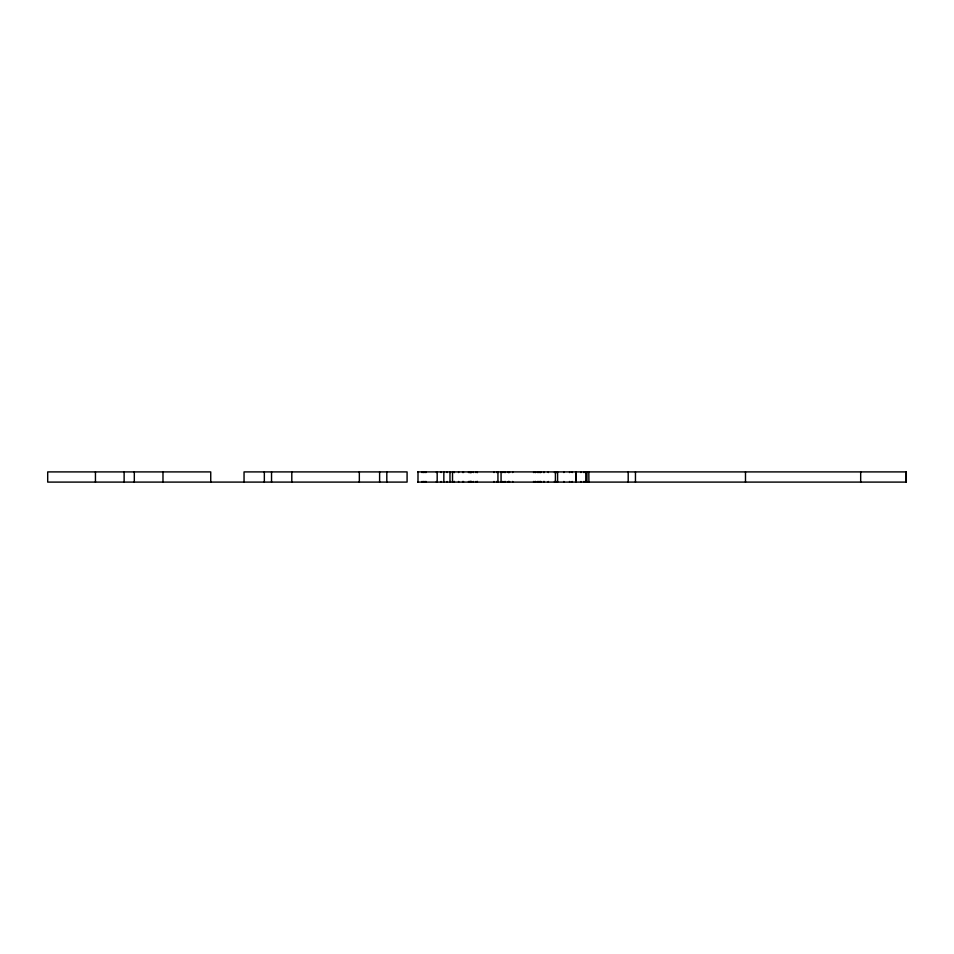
<?xml version="1.0" encoding="UTF-8"?>
<svg xmlns="http://www.w3.org/2000/svg" width="954" height="954" viewBox="0 0 954 954"><rect width="100%" height="100%" fill="white"/><g stroke="black" fill="none" stroke-linecap="round" stroke-linejoin="round"><path stroke-width="1.43" d="M449.978 482.092L449.978 471.908M417.709 471.908L906.3 471.908L906.3 482.092L417.697 482.092M906.157 471.908L906.157 482.092M860.675 471.908L860.675 482.092M745.491 471.908L745.491 482.092M635.459 471.908L635.459 482.092M628.197 471.908L628.197 482.092M588.833 471.908L588.916 482.092M586.984 471.908L586.984 482.092M585.792 471.908L585.792 482.092M585.005 471.908L585.005 472.54M585.005 481.46L585.005 482.092M583.812 471.908L583.812 472.54M583.812 481.46L583.812 482.092M580.926 471.908L580.926 472.54M580.926 481.46L580.926 482.092M576.025 471.908L576.025 482.092M575.858 471.908L575.858 482.092M572.221 471.908L572.221 472.54M572.221 481.46L572.221 482.092M569.598 471.908L569.598 472.54M569.598 481.46L569.598 482.092M563.85 471.908L563.85 472.54M563.85 481.46L563.85 482.092M557.601 471.908L557.601 482.092M555.407 471.908L555.407 482.092M554.489 471.908L554.489 472.54M554.489 481.46L554.489 482.092M548.323 471.908L548.323 472.54M548.323 481.46L548.323 482.092M544.245 471.908L544.245 472.54M544.245 481.46L544.245 482.092M543.661 471.908L543.661 472.54M543.661 481.46L543.661 482.092M540.823 471.908L540.823 472.54M540.823 481.46L540.823 482.092M540.429 471.908L540.429 472.54M540.429 481.46L540.429 482.092M539.63 471.908L539.63 472.54M539.63 481.46L539.63 482.092M538.45 471.908L538.45 472.54M538.45 481.46L538.45 482.092M537.543 471.908L537.543 472.54M537.543 481.46L537.543 482.092M535.564 471.908L535.564 472.54M535.564 481.46L535.564 482.092M535.027 471.908L535.027 472.54M535.027 481.46L535.027 482.092M533.62 471.908L533.596 472.54M533.62 481.46L533.596 482.092M512.656 471.908L512.656 472.54M512.656 481.46L512.656 482.092M509.543 471.908L509.543 472.54M509.543 481.46L509.543 482.092M508.577 471.908L508.577 472.54M508.577 481.46L508.577 482.092M508.267 471.908L508.267 472.54M508.267 481.46L508.267 482.092M505.465 471.908L505.465 472.54M505.465 481.46L505.465 482.092M504.189 471.908L504.189 472.54M504.189 481.46L504.189 482.092M502.472 471.908L502.472 472.54M502.472 481.46L502.472 482.092M501.065 471.908L501.065 482.092M498.071 471.908L498.071 472.54M498.071 481.46L498.071 482.092M497.94 471.908L497.94 482.092M496.664 471.908L496.664 472.54M496.664 481.46L496.664 482.092M494.005 471.908L494.005 472.54M494.005 481.46L494.005 482.092M477.346 471.908L477.346 472.54M477.346 481.46L477.346 482.092M477.143 471.908L477.143 472.54M477.143 481.46L477.143 482.092M475.903 471.908L475.903 472.54M475.903 481.46L475.903 482.092M473.387 471.908L473.387 472.54M473.387 481.46L473.387 482.092M471.407 471.908L471.407 472.54M471.407 481.46L471.407 482.092M471.085 471.908L471.085 472.54M471.085 481.46L471.085 482.092M470.68 471.908L470.68 472.54M470.68 481.46L470.68 482.092M470.513 471.908L470.513 472.54M470.513 481.46L470.513 482.092M469.94 471.908L469.94 472.54M469.94 481.46L469.94 482.092M469.595 471.908L469.595 472.54M469.595 481.46L469.595 482.092M468.521 471.908L468.521 472.54M468.521 481.46L468.521 482.092M463.489 471.908L463.489 472.54M463.489 481.46L463.489 482.092M462.654 471.908L462.654 472.54M462.654 481.46L462.654 482.092M458.588 471.908L458.588 472.54M458.588 481.46L458.588 482.092M454.331 471.908L454.331 472.54M454.331 481.46L454.331 482.092M454.092 471.908L454.092 472.54M454.092 481.46L454.092 482.092M452.518 471.908L452.518 482.092M450.264 471.908L450.264 472.54M450.264 481.46L450.264 482.092M447.128 471.908L447.128 472.54M447.128 481.46L447.128 482.092M443.837 471.908L443.837 482.092M441.118 471.908L441.118 472.54M441.118 481.46L441.118 482.092M437.182 471.908L437.182 482.092M436.443 471.908L436.443 472.54M436.443 481.46L436.443 482.092M426.044 471.908L426.044 472.54M426.044 481.46L426.044 482.092M425.138 471.908L425.138 472.54M425.138 481.46L425.138 482.092M423.946 471.908L423.946 472.54M423.946 481.46L423.946 482.092M423.159 471.908L423.159 472.54M423.159 481.46L423.159 482.092M421.966 471.908L421.966 472.54M421.966 481.46L421.966 482.092M418.007 471.908L417.983 482.092M386.811 471.908L386.811 482.092M379.609 471.908L379.609 482.092M359.336 471.908L359.336 482.092M291.805 471.908L291.805 482.092M271.544 471.908L271.544 482.092M264.341 471.908L264.341 482.092M244.045 482.092L244.045 471.908L407.084 471.908L407.084 482.092L47.7 482.092L47.7 471.908L210.739 471.908L210.739 482.092M162.979 471.908L162.979 482.092M134.311 471.908L134.311 482.092M124.127 471.908L124.127 482.092M95.448 471.908L95.448 482.092M556.647 472.54L556.647 471.908L556.623 472.54M556.647 482.092L556.647 481.46L556.623 482.092"/></g></svg>
